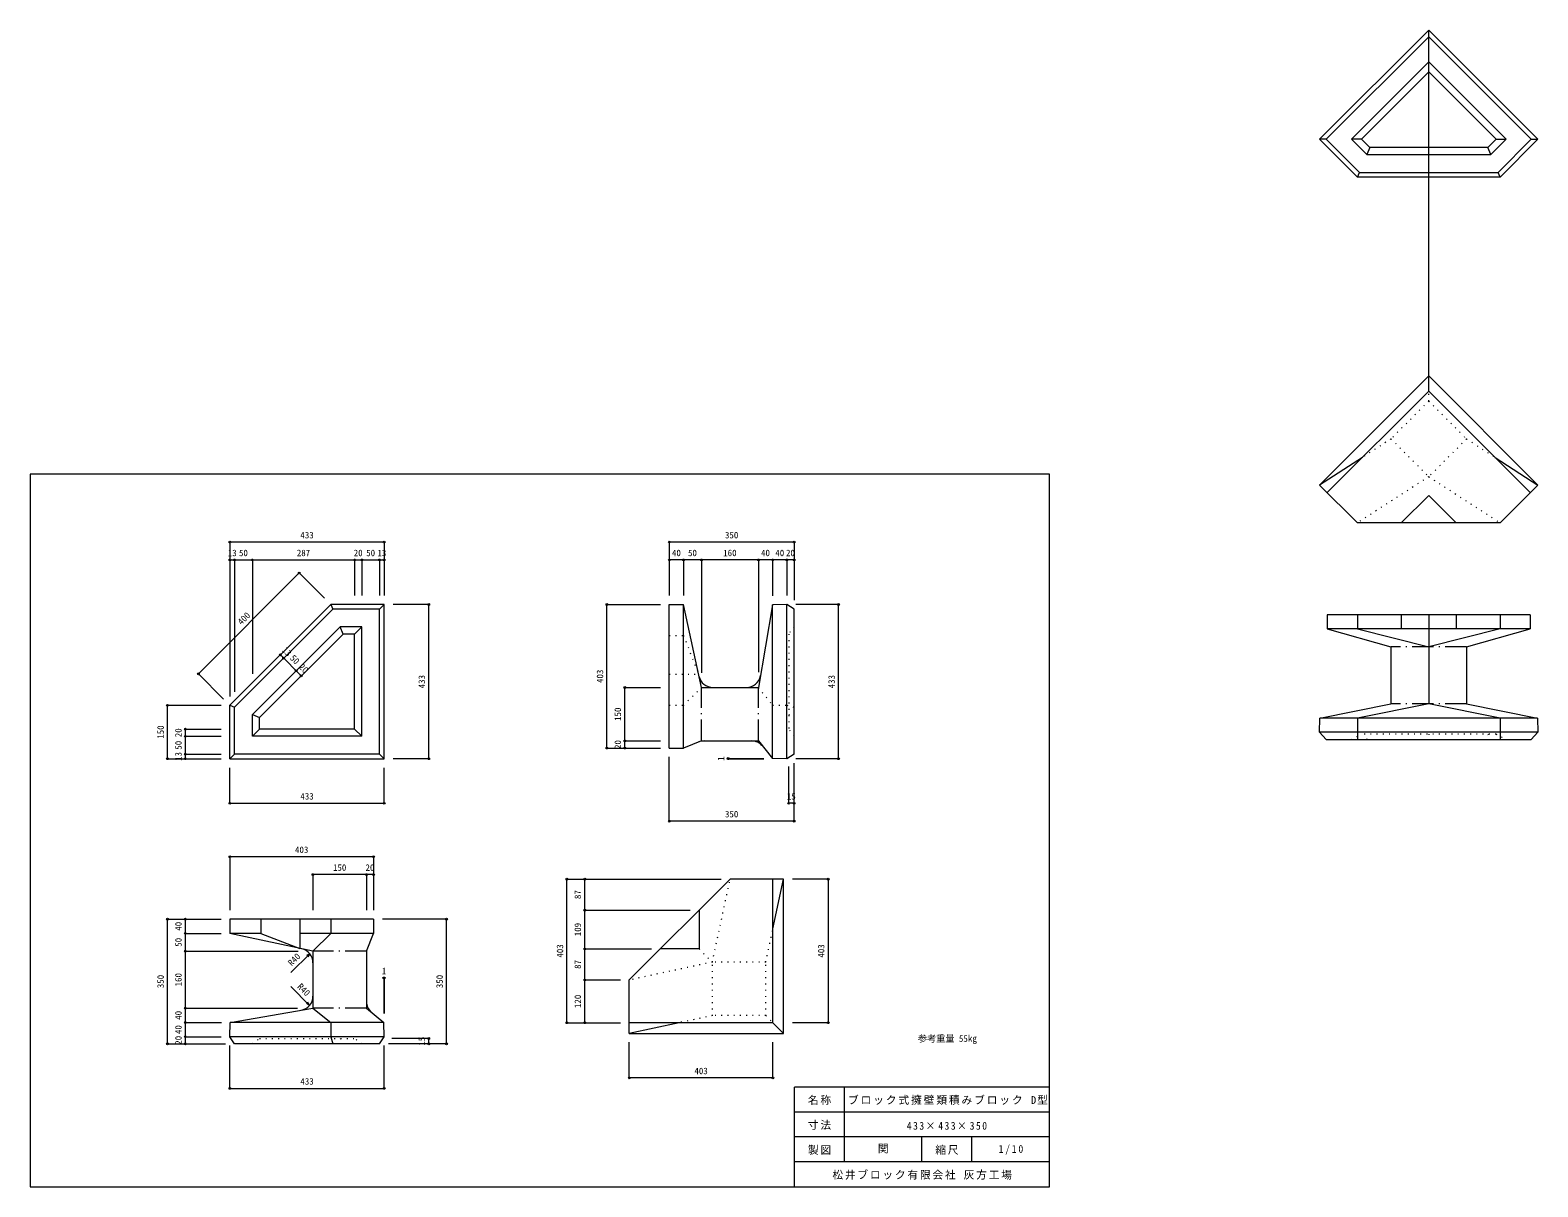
# Model space of a CAD drawing. Units: millimetres, scale not verified. Extents: x 55 to 4286, y 50 to 3296.
import ezdxf
from ezdxf.enums import TextEntityAlignment as Align

# ---------------------------------------------------------------- set-up
doc = ezdxf.new("R2010")
doc.units = ezdxf.units.MM
doc.header["$LTSCALE"] = 10
doc.header["$PDMODE"] = 32
doc.header["$PDSIZE"] = 5
doc.linetypes.add('DASHED_DOTTED', pattern=[9.25, 6, -1.5, 0.25, -1.5])
doc.linetypes.add('DOTTED', pattern=[1.75, 0.25, -1.5])
for name, color, linetype, lineweight in [('_0-0_', 7, 'Continuous', 18), ('_0-1_', 7, 'Continuous', 18), ('_0-2_', 4, 'Continuous', 9)]:
    doc.layers.add(name, color=color, linetype=linetype, lineweight=lineweight)
doc.styles.add('ＭＳ ゴシック', font='')
doc.styles.get('ＭＳ ゴシック').set_extended_font_data('MS Gothic')

msp = doc.modelspace()

# ---------------------------------------------------------------- linework, layer by layer
at = {"layer": '_0-0_'}
for p, q in [((2915, 2050), (55, 2050)), ((55, 2050), (55, 50)), ((2915, 50), (2915, 2050)), ((2200, 50), (2200, 330)), ((2915, 330), (2200, 330)), ((2340, 120), (2340, 330)), ((2915, 260), (2200, 260)), ((2915, 190), (2200, 190)), ((2557.5, 120), (2557.5, 190)), ((2697.5, 120), (2697.5, 190)), ((2915, 120), (2200, 120)), ((55, 50), (2915, 50))]:
    msp.add_line(p, q, dxfattribs=at)
at = {"layer": '_0-1_'}
for p, q in [((3979.59, 3295.98), (3673.41, 2989.81)), ((3979.59, 3277.6), (3691.79, 2989.81)), ((3979.59, 2325.71), (3979.59, 3295.98)), ((4285.76, 2989.81), (3979.59, 3295.98)), ((3979.59, 3277.6), (3979.59, 3295.98)), ((3979.59, 3277.6), (4267.38, 2989.81)), ((3979.59, 3206.89), (3762.5, 2989.81)), ((3979.59, 3178.6), (3790.79, 2989.81)), ((3979.59, 3206.89), (4196.67, 2989.81)), ((3979.59, 3178.6), (3979.59, 3206.89)), ((3979.59, 3178.6), (4168.38, 2989.81)), ((3673.41, 2989.81), (3779.47, 2883.74)), ((3691.79, 2989.81), (3673.41, 2989.81)), ((3691.79, 2989.81), (3784.86, 2896.74)), ((3762.5, 2989.81), (3805.57, 2946.74)), ((3790.79, 2989.81), (3762.5, 2989.81)), ((3790.79, 2989.81), (3813.85, 2966.74)), ((3813.85, 2966.74), (3805.57, 2946.74)), ((4145.32, 2966.74), (3813.85, 2966.74)), ((4168.38, 2989.81), (4145.32, 2966.74)), ((4153.6, 2946.74), (4145.32, 2966.74)), ((4196.67, 2989.81), (4153.6, 2946.74)), ((4168.38, 2989.81), (4196.67, 2989.81)), ((4267.38, 2989.81), (4174.31, 2896.74)), ((4285.76, 2989.81), (4179.7, 2883.74)), ((4267.38, 2989.81), (4285.76, 2989.81)), ((3805.57, 2946.74), (4153.6, 2946.74)), ((3779.47, 2883.74), (3784.86, 2896.74)), ((4179.7, 2883.74), (3779.47, 2883.74)), ((3784.86, 2896.74), (4174.31, 2896.74)), ((4179.7, 2883.74), (4174.31, 2896.74)), ((3979.59, 2325.71), (3673.41, 2019.54)), ((4285.76, 2019.54), (3979.59, 2325.71)), ((3979.59, 2283.29), (3979.59, 2325.71)), ((3979.59, 2283.29), (3694.62, 1998.32)), ((3979.59, 2283.29), (4264.55, 1998.32)), ((3793.48, 2097.18), (3673.41, 2019.54)), ((4165.7, 2097.18), (4285.76, 2019.54)), ((3673.41, 2019.54), (3779.47, 1913.47)), ((3902.51, 1913.47), (3979.59, 1990.55)), ((3979.59, 1990.55), (4056.66, 1913.47)), ((4285.76, 2019.54), (4179.7, 1913.47)), ((4179.7, 1913.47), (3779.47, 1913.47)), ((615.55, 1401.31), (898.55, 1684.31)), ((903.93, 1671.31), (628.55, 1395.92)), ((1048.55, 1684.31), (898.55, 1684.31)), ((898.55, 1684.31), (903.93, 1671.31)), ((1035.55, 1671.31), (903.93, 1671.31)), ((1035.55, 1671.31), (1048.55, 1684.31)), ((1035.55, 1264.31), (1035.55, 1671.31)), ((1048.55, 1251.31), (1048.55, 1684.31)), ((1848.55, 1281.31), (1848.55, 1684.31)), ((1848.55, 1684.31), (1888.55, 1684.31)), ((1938.55, 1451.31), (1888.55, 1684.31)), ((1888.55, 1281.31), (1888.55, 1684.31)), ((2138.55, 1683.31), (2098.55, 1451.31)), ((2178.55, 1684.31), (2138.55, 1683.31)), ((2138.55, 1252.31), (2138.55, 1683.31)), ((2178.55, 1251.31), (2178.55, 1684.31)), ((2198.55, 1671.31), (2178.55, 1684.31)), ((2198.55, 1264.31), (2198.55, 1671.31)), ((4264.55, 1655.59), (3694.62, 1655.59)), ((3694.62, 1655.59), (3694.62, 1615.59)), ((3779.47, 1655.59), (3779.47, 1615.59)), ((3902.51, 1655.59), (3902.51, 1615.59)), ((3979.59, 1655.59), (3979.59, 1405.59)), ((4056.66, 1655.59), (4056.66, 1615.59)), ((4179.7, 1655.59), (4179.7, 1615.59)), ((4264.55, 1655.59), (4264.55, 1615.59)), ((924.64, 1621.31), (678.55, 1375.21)), ((985.55, 1621.31), (924.64, 1621.31)), ((932.93, 1601.31), (924.64, 1621.31)), ((965.55, 1601.31), (985.55, 1621.31)), ((985.55, 1314.31), (985.55, 1621.31)), ((4264.55, 1615.59), (3694.62, 1615.59)), ((3694.62, 1615.59), (3873.52, 1565.59)), ((3779.47, 1615.59), (3979.59, 1565.59)), ((4179.7, 1615.59), (3979.59, 1565.59)), ((4085.65, 1565.59), (4264.55, 1615.59)), ((698.55, 1366.93), (932.93, 1601.31)), ((965.55, 1601.31), (932.93, 1601.31)), ((965.55, 1334.31), (965.55, 1601.31)), ((3873.52, 1565.59), (3873.52, 1405.59)), ((4085.65, 1565.59), (4085.65, 1405.59)), ((1938.55, 1451.31), (2098.55, 1451.31)), ((615.55, 1251.31), (615.55, 1401.31)), ((615.55, 1401.31), (628.55, 1395.92)), ((3674.41, 1365.59), (3873.52, 1405.59)), ((3979.59, 1405.59), (3779.47, 1365.59)), ((4179.7, 1365.59), (3979.59, 1405.59)), ((4085.65, 1405.59), (4284.76, 1365.59)), ((628.55, 1264.31), (628.55, 1395.92)), ((678.55, 1314.31), (678.55, 1375.21)), ((678.55, 1375.21), (698.55, 1366.93)), ((698.55, 1334.31), (698.55, 1366.93)), ((3673.41, 1325.59), (3674.41, 1365.59)), ((4284.76, 1365.59), (3674.41, 1365.59)), ((3779.47, 1365.59), (3779.47, 1305.59)), ((3779.47, 1365.59), (3779.47, 1305.59)), ((4179.7, 1365.59), (4179.7, 1305.59)), ((4179.7, 1365.59), (4179.7, 1305.59)), ((4284.76, 1365.59), (4285.76, 1325.59)), ((698.55, 1334.31), (678.55, 1314.31)), ((985.55, 1314.31), (678.55, 1314.31)), ((965.55, 1334.31), (698.55, 1334.31)), ((965.55, 1334.31), (985.55, 1314.31)), ((4285.76, 1325.59), (3673.41, 1325.59)), ((3673.41, 1325.59), (3691.79, 1305.59)), ((4267.38, 1305.59), (4285.76, 1325.59)), ((1848.55, 1281.31), (1888.55, 1281.31)), ((1938.55, 1301.31), (1888.55, 1281.31)), ((1938.55, 1301.31), (2098.55, 1301.31)), ((2098.55, 1301.31), (2138.55, 1252.31)), ((3691.79, 1305.59), (4267.38, 1305.59)), ((628.55, 1264.31), (615.55, 1251.31)), ((615.55, 1251.31), (1048.55, 1251.31)), ((1035.55, 1264.31), (628.55, 1264.31)), ((1035.55, 1264.31), (1048.55, 1251.31)), ((2178.55, 1251.31), (2138.55, 1252.31)), ((2198.55, 1264.31), (2178.55, 1251.31)), ((1736.3, 630.56), (2019.3, 913.56)), ((2169.3, 913.56), (2019.3, 913.56)), ((2139.3, 510.56), (2139.3, 913.56)), ((2139.3, 773.76), (2169.3, 913.56)), ((2169.3, 480.56), (2169.3, 913.56)), ((1932.3, 826.56), (1932.3, 717.56)), ((1018.55, 801.31), (615.55, 801.31)), ((615.55, 801.31), (615.55, 761.31)), ((702.55, 801.31), (702.55, 761.31)), ((811.55, 801.31), (811.55, 719.25)), ((898.55, 801.31), (898.55, 761.31)), ((1018.55, 801.31), (1018.55, 761.31)), ((848.55, 711.31), (615.55, 761.31)), ((702.55, 761.31), (615.55, 761.31)), ((702.55, 761.31), (811.55, 719.25)), ((1018.55, 761.31), (811.55, 761.31)), ((898.55, 761.31), (848.55, 711.31)), ((998.55, 711.31), (1018.55, 761.31)), ((848.55, 711.31), (848.55, 551.31)), ((998.55, 711.31), (998.55, 551.31)), ((1932.3, 717.56), (1823.3, 717.56)), ((1736.3, 480.56), (1736.3, 630.56)), ((616.55, 511.31), (848.55, 551.31)), ((848.55, 551.31), (898.55, 511.31)), ((998.55, 551.31), (1047.55, 511.31)), ((615.55, 471.31), (616.55, 511.31)), ((1047.55, 511.31), (616.55, 511.31)), ((898.55, 511.31), (898.55, 471.31)), ((1048.55, 471.31), (1047.55, 511.31)), ((2139.3, 510.56), (1736.3, 510.56)), ((1876.1, 510.56), (1736.3, 480.56)), ((2139.3, 510.56), (2169.3, 480.56)), ((1048.55, 471.31), (615.55, 471.31)), ((628.55, 451.31), (615.55, 471.31)), ((898.55, 471.31), (903.93, 451.31)), ((1035.55, 451.31), (1048.55, 471.31)), ((1736.3, 480.56), (2169.3, 480.56)), ((1035.55, 451.31), (628.55, 451.31))]:
    msp.add_line(p, q, dxfattribs=at)
at = {"layer": '_0-1_', "linetype": 'DOTTED'}
for p, q in [((3979.59, 2255), (3873.52, 2148.94)), ((3979.59, 2255), (3979.59, 2283.29)), ((3979.59, 2255), (4085.65, 2148.94)), ((3873.52, 2148.94), (3793.48, 2097.18)), ((3873.52, 2148.94), (3979.59, 2042.87)), ((4085.65, 2148.94), (3979.59, 2042.87)), ((4085.65, 2148.94), (4165.7, 2097.18)), ((3979.59, 2042.87), (3779.47, 1913.47)), ((3979.59, 2042.87), (4179.7, 1913.47)), ((2198.55, 1621.31), (2183.55, 1601.31)), ((1848.55, 1597.31), (1888.55, 1597.31)), ((1888.55, 1597.31), (1930.61, 1488.31)), ((2183.55, 1601.31), (2183.55, 1334.31)), ((1848.55, 1488.31), (1930.61, 1488.31)), ((1888.55, 1401.31), (1938.55, 1451.31)), ((2098.55, 1451.31), (2138.55, 1401.31)), ((1848.55, 1401.31), (1888.55, 1401.31)), ((2138.55, 1401.31), (2178.55, 1401.31)), ((2178.55, 1401.31), (2198.55, 1395.92)), ((2183.55, 1375.21), (2198.55, 1366.93)), ((2198.55, 1314.31), (2183.55, 1334.31)), ((3762.5, 1305.59), (3790.79, 1320.59)), ((4168.38, 1320.59), (3790.79, 1320.59)), ((3805.57, 1305.59), (3813.85, 1320.59)), ((3979.59, 1320.59), (3979.59, 1305.59)), ((4145.32, 1320.59), (4153.6, 1305.59)), ((4168.38, 1320.59), (4196.67, 1305.59)), ((1969.3, 680.56), (2019.3, 913.56)), ((2119.3, 680.56), (2139.3, 773.76)), ((1969.3, 680.56), (1736.3, 630.56)), ((1932.3, 717.56), (1969.3, 680.56)), ((2119.3, 680.56), (1969.3, 680.56)), ((1969.3, 530.56), (1969.3, 680.56)), ((2119.3, 530.56), (2119.3, 680.56)), ((1969.3, 530.56), (1876.1, 510.56)), ((2119.3, 530.56), (1969.3, 530.56)), ((2119.3, 530.56), (2139.3, 510.56)), ((678.55, 451.31), (698.55, 466.31)), ((698.55, 466.31), (965.55, 466.31)), ((924.64, 466.31), (932.93, 451.31)), ((985.55, 451.31), (965.55, 466.31))]:
    msp.add_line(p, q, dxfattribs=at)
at = {"layer": '_0-1_', "linetype": 'DASHED_DOTTED'}
for p, q in [((4085.65, 1565.59), (3873.52, 1565.59)), ((1938.55, 1301.31), (1938.55, 1451.31)), ((2098.55, 1301.31), (2098.55, 1451.31)), ((4085.65, 1405.59), (3873.52, 1405.59)), ((998.55, 711.31), (848.55, 711.31)), ((998.55, 551.31), (848.55, 551.31))]:
    msp.add_line(p, q, dxfattribs=at)
at = {"layer": '_0-1_'}
for centre, start, end in [((1970.87, 1491.31), 192.11155, 270), ((2064.85, 1491.31), 270, 350.21759), ((1946.25, 1261.31), 90, 111.80141), ((2079.56, 1261.31), 39.22567, 90), ((808.55, 678.98), 0, 77.88845), ((1038.55, 703.6), 158.19859, 180), ((808.55, 585), 279.78241, 0), ((1038.55, 570.29), 180, 230.77433)]:
    msp.add_arc(centre, 40, start, end, dxfattribs=at)
at = {"layer": '_0-2_'}
for p, q in [((1048.55, 1859.31), (615.55, 1859.31)), ((615.55, 1859.31), (615.55, 1426.31)), ((1048.55, 1859.31), (1048.55, 1709.31)), ((2198.55, 1859.31), (1848.55, 1859.31)), ((1848.55, 1859.31), (1848.55, 1709.31)), ((2198.55, 1859.31), (2198.55, 1696.31)), ((615.55, 1809.31), (1048.55, 1809.31)), ((628.55, 1809.31), (628.55, 1439.31)), ((678.55, 1809.31), (678.55, 1489.31)), ((965.55, 1809.31), (965.55, 1709.31)), ((985.55, 1809.31), (985.55, 1709.31)), ((1035.55, 1809.31), (1035.55, 1709.31)), ((2198.55, 1809.31), (1848.55, 1809.31)), ((1888.55, 1809.31), (1888.55, 1709.31)), ((1938.55, 1809.31), (1938.55, 1492.75)), ((2098.55, 1809.31), (2098.55, 1494.75)), ((2138.55, 1809.31), (2138.55, 1708.31)), ((2178.55, 1809.31), (2178.55, 1709.31)), ((527.16, 1489.69), (810.16, 1772.69)), ((810.16, 1772.69), (880.87, 1701.98)), ((1173.55, 1684.31), (1073.55, 1684.31)), ((1173.55, 1251.31), (1173.55, 1684.31)), ((1673.55, 1281.31), (1673.55, 1684.31)), ((1673.55, 1684.31), (1823.55, 1684.31)), ((2323.55, 1684.31), (2203.55, 1684.31)), ((2323.55, 1251.31), (2323.55, 1684.31)), ((815.74, 1484.12), (757.05, 1542.81)), ((527.16, 1489.69), (597.87, 1418.98)), ((1723.55, 1451.31), (1823.55, 1451.31)), ((1723.55, 1281.31), (1723.55, 1451.31)), ((440.55, 1251.31), (440.55, 1401.31)), ((440.55, 1401.31), (590.55, 1401.31)), ((490.55, 1334.31), (590.55, 1334.31)), ((490.55, 1251.31), (490.55, 1334.31)), ((490.55, 1314.31), (590.55, 1314.31)), ((1673.55, 1281.31), (1823.55, 1281.31)), ((1723.55, 1301.31), (1823.55, 1301.31)), ((440.55, 1251.31), (590.55, 1251.31)), ((490.55, 1264.31), (590.55, 1264.31)), ((1173.55, 1251.31), (1073.55, 1251.31)), ((1848.55, 1076.31), (1848.55, 1256.31)), ((2013.55, 1252.31), (2013.55, 1251.31)), ((2013.55, 1252.31), (2113.55, 1252.31)), ((2013.55, 1251.31), (2113.55, 1251.31)), ((2183.55, 1126.31), (2183.55, 1229.56)), ((2198.55, 1076.31), (2198.55, 1239.31)), ((2323.55, 1251.31), (2203.55, 1251.31)), ((615.55, 1126.31), (615.55, 1226.31)), ((1048.55, 1126.31), (1048.55, 1226.31)), ((615.55, 1126.31), (1048.55, 1126.31)), ((2198.55, 1126.31), (2183.55, 1126.31)), ((2198.55, 1076.31), (1848.55, 1076.31)), ((1018.55, 976.31), (615.55, 976.31)), ((615.55, 976.31), (615.55, 826.31)), ((1018.55, 976.31), (1018.55, 826.31)), ((848.55, 926.31), (848.55, 826.31)), ((1018.55, 926.31), (848.55, 926.31)), ((998.55, 926.31), (998.55, 826.31)), ((1561.3, 510.56), (1561.3, 913.56)), ((1561.3, 913.56), (1994.3, 913.56)), ((1611.3, 510.56), (1611.3, 913.56)), ((2294.3, 913.56), (2194.3, 913.56)), ((2294.3, 913.56), (2294.3, 510.56)), ((1611.3, 826.56), (1907.3, 826.56)), ((440.55, 801.31), (590.55, 801.31)), ((440.55, 451.31), (440.55, 801.31)), ((490.55, 451.31), (490.55, 801.31)), ((1223.55, 801.31), (1043.55, 801.31)), ((1223.55, 451.31), (1223.55, 801.31)), ((490.55, 761.31), (590.55, 761.31)), ((490.55, 711.31), (807.1, 711.31)), ((1611.3, 717.56), (1798.3, 717.56)), ((1047.55, 636.31), (1048.55, 636.31)), ((1047.55, 636.31), (1047.55, 536.31)), ((1048.55, 636.31), (1048.55, 536.31)), ((1611.3, 630.56), (1711.3, 630.56)), ((490.55, 551.31), (805.1, 551.31)), ((490.55, 511.31), (591.55, 511.31)), ((1561.3, 510.56), (1711.3, 510.56)), ((2294.3, 510.56), (2194.3, 510.56)), ((490.55, 471.31), (590.55, 471.31)), ((1173.55, 466.31), (1070.3, 466.31)), ((1173.55, 451.31), (1173.55, 466.31)), ((440.55, 451.31), (603.55, 451.31)), ((615.55, 326.31), (615.55, 446.31)), ((1048.55, 326.31), (1048.55, 446.31)), ((1223.55, 451.31), (1060.55, 451.31)), ((1736.3, 355.56), (1736.3, 455.56)), ((2139.3, 355.56), (2139.3, 455.56)), ((2139.3, 355.56), (1736.3, 355.56)), ((615.55, 326.31), (1048.55, 326.31))]:
    msp.add_line(p, q, dxfattribs=at)
at = {"layer": '_0-2_', "color": 7, "lineweight": 18}
for p, q in [((839.66, 704.12), (786.62, 651.09)), ((839.66, 704.12), (830.69, 698.94)), ((839.66, 704.12), (834.48, 695.16)), ((839.14, 559.23), (786.11, 612.26)), ((839.14, 559.23), (830.17, 564.41)), ((839.14, 559.23), (833.96, 568.2))]:
    msp.add_line(p, q, dxfattribs=at)
at = {"layer": '_0-2_'}
for p in [(615.55, 1859.31), (1048.55, 1859.31), (1848.55, 1859.31), (2198.55, 1859.31), (615.55, 1809.31), (628.55, 1809.31), (678.55, 1809.31), (965.55, 1809.31), (985.55, 1809.31), (1035.55, 1809.31), (1048.55, 1809.31), (1848.55, 1809.31), (1888.55, 1809.31), (1938.55, 1809.31), (2098.55, 1809.31), (2138.55, 1809.31), (2178.55, 1809.31), (2198.55, 1809.31), (810.16, 1772.69), (1173.55, 1684.31), (1673.55, 1684.31), (2323.55, 1684.31), (757.05, 1542.81), (766.24, 1533.61), (527.16, 1489.69), (801.59, 1498.26), (815.74, 1484.12), (1723.55, 1451.31), (440.55, 1401.31), (490.55, 1334.31), (490.55, 1314.31), (1673.55, 1281.31), (1723.55, 1301.31), (1723.55, 1281.31), (440.55, 1251.31), (490.55, 1264.31), (490.55, 1251.31), (1173.55, 1251.31), (2013.55, 1252.31), (2013.55, 1251.31), (2323.55, 1251.31), (615.55, 1126.31), (1048.55, 1126.31), (2183.55, 1126.31), (2198.55, 1126.31), (1848.55, 1076.31), (2198.55, 1076.31), (615.55, 976.31), (1018.55, 976.31), (848.55, 926.31), (998.55, 926.31), (1018.55, 926.31), (1561.3, 913.56), (1611.3, 913.56), (2294.3, 913.56), (1611.3, 826.56), (440.55, 801.31), (490.55, 801.31), (490.55, 761.31), (1223.55, 801.31), (1611.3, 717.56), (490.55, 711.31), (1047.55, 636.31), (1048.55, 636.31), (1611.3, 630.56), (490.55, 551.31), (490.55, 511.31), (1561.3, 510.56), (1611.3, 510.56), (2294.3, 510.56), (490.55, 471.31), (1173.55, 466.31), (440.55, 451.31), (490.55, 451.31), (1173.55, 451.31), (1223.55, 451.31), (1736.3, 355.56), (2139.3, 355.56), (615.55, 326.31), (1048.55, 326.31)]:
    msp.add_point(p, dxfattribs=at)

# ---------------------------------------------------------------- texts
at = {"layer": '_0-0_', "style": 'ＭＳ ゴシック'}
msp.add_text('関', height=21.99, dxfattribs=at).set_placement((2433.75, 140), align=Align.BOTTOM_LEFT)
at = {"layer": '_0-0_', "char_height": 21.99, "attachment_point": 7, "style": 'ＭＳ ゴシック'}
for s, insert in [('\\T1.17;名称', (2237.5, 280)), ('\\T1.18;ブロック式擁壁類積みブロック\\~D型', (2350, 280)), ('\\T1.17;寸法', (2237.5, 210)), ('\\T1.31;\\W0.9;433×433×350', (2515, 210)), ('\\T1.17;製図', (2237.5, 140)), ('\\T1.17;縮尺', (2595, 140)), ('\\T1.38;\\W0.9;1/10', (2772.5, 140)), ('\\T1.17;松井ブロック有限会社\\~灰方工場', (2306.25, 70))]:
    msp.add_mtext(s, dxfattribs=dict(at, insert=insert))
at = {"layer": '_0-2_', "style": 'ＭＳ ゴシック'}
for s, p in [('433', (813.3, 1864.31)), ('350', (2004.8, 1864.31)), ('13', (609.55, 1814.31)), ('50', (641.05, 1814.31)), ('287', (803.3, 1814.31)), ('20', (963.05, 1814.31)), ('50', (998.05, 1814.31)), ('13', (1029.55, 1814.31)), ('40', (1856.05, 1814.31)), ('50', (1901.05, 1814.31)), ('160', (1999.8, 1814.31)), ('40', (2106.05, 1814.31)), ('40', (2146.05, 1814.31)), ('20', (2176.05, 1814.31)), ('433', (813.3, 1131.31)), ('15', (2178.55, 1131.31)), ('350', (2004.8, 1081.31)), ('403', (798.3, 981.31)), ('150', (904.8, 931.31)), ('20', (996.05, 931.31)), ('1', (1041.8, 641.31)), ('参考重量 55㎏', (2546.25, 451.52)), ('403', (1919.05, 360.56)), ('433', (813.3, 331.31))]:
    msp.add_text(s, height=18.33, dxfattribs=at).set_placement(p, align=Align.BOTTOM_LEFT)
for s, rotation, p in [('400', 45, (651.86, 1621.47)), ('13', 315, (756.34, 1550.58)), ('50', 315, (778.61, 1528.31)), ('20', 315, (803.36, 1503.56)), ('433', 90, (1168.55, 1449.06)), ('403', 90, (1668.55, 1464.06)), ('433', 90, (2318.55, 1449.06)), ('150', 90, (1718.55, 1357.56)), ('150', 90, (435.55, 1307.56)), ('20', 90, (485.55, 1311.81)), ('50', 90, (485.55, 1276.81)), ('20', 90, (1718.55, 1278.81)), ('13', 90, (485.55, 1245.31)), ('1', 90, (2008.55, 1245.56)), ('87', 90, (1606.3, 857.56)), ('40', 90, (485.55, 768.81)), ('109', 90, (1606.3, 753.31)), ('50', 90, (485.55, 723.81)), ('403', 90, (1556.3, 693.31)), ('403', 90, (2289.3, 693.31)), ('R40', 45, (792.81, 664.35)), ('87', 90, (1606.3, 661.56)), ('350', 90, (435.55, 607.56)), ('160', 90, (485.55, 612.56)), ('350', 90, (1218.55, 607.56)), ('R40', 315, (799.37, 606.08)), ('120', 90, (1606.3, 551.81)), ('40', 90, (485.55, 518.81)), ('20', 90, (485.55, 448.81)), ('40', 90, (485.55, 478.81)), ('15', 90, (1168.55, 446.31))]:
    msp.add_text(s, height=18.33, rotation=rotation, dxfattribs=at).set_placement(p, align=Align.BOTTOM_LEFT)

doc.saveas('drawing.dxf')
